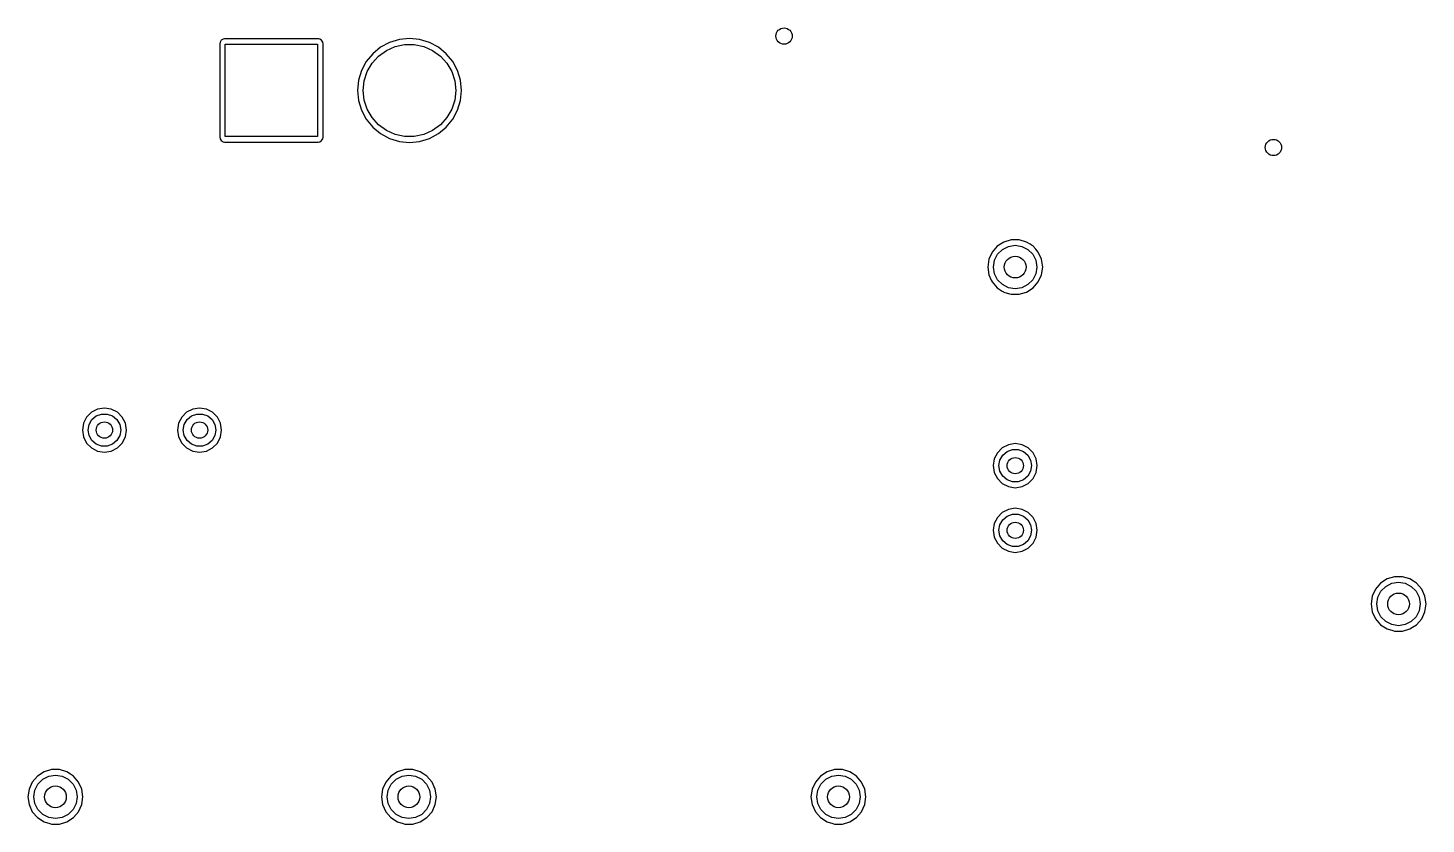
# Model space of a CAD drawing. Extents: x 107 to 211, y -135 to -72.
# Drawn here: x 159.09 to 184.81, y -119 to -104.35 of the extents above; entities that cross this region are included whole.
import ezdxf

# ---------------------------------------------------------------- set-up
doc = ezdxf.new("R2010")
doc.units = 0
doc.layers.add('BLACK', color=7, linetype='CONTINUOUS')

msp = doc.modelspace()

# ---------------------------------------------------------------- linework, layer by layer
at = {"layer": 'BLACK', "linetype": 'CONTINUOUS'}
for p, q in [((162.626281, -104.610788), (162.620451, -104.640102)), ((162.620451, -104.640102), (162.620451, -106.359897)), ((162.626282, -104.610786), (162.626281, -104.610788)), ((162.648493, -104.577543), (162.626282, -104.610786)), ((162.648496, -104.57754), (162.648493, -104.577543)), ((162.681735, -104.555331), (162.648496, -104.57754)), ((162.711053, -104.5495), (162.681735, -104.555331)), ((164.430848, -104.5495), (162.711053, -104.5495)), ((164.43085, -104.5495), (164.430848, -104.5495)), ((164.44251, -104.551819), (164.43085, -104.5495)), ((164.460162, -104.55533), (164.44251, -104.551819)), ((164.460164, -104.555331), (164.460162, -104.55533)), ((164.493407, -104.577542), (164.460164, -104.555331)), ((164.49341, -104.577545), (164.493407, -104.577542)), ((164.515619, -104.610784), (164.49341, -104.577545)), ((164.515619, -104.610786), (164.515619, -104.610784)), ((164.51562, -104.610787), (164.515619, -104.610786)), ((164.52145, -104.640102), (164.51562, -104.610787)), ((164.52145, -105.5), (164.52145, -104.640102)), ((165.745445, -104.617605), (165.580333, -104.705859)), ((165.924618, -104.563253), (165.745445, -104.617605)), ((166.110951, -104.544901), (165.924618, -104.563253)), ((166.297283, -104.563253), (166.110951, -104.544901)), ((166.476456, -104.617605), (166.297283, -104.563253)), ((166.641568, -104.705859), (166.476456, -104.617605)), ((162.720951, -106.35), (162.720951, -104.65)), ((162.720951, -104.65), (164.420951, -104.65)), ((164.420951, -104.65), (164.420951, -106.35)), ((165.435594, -104.824643), (165.316816, -104.969373)), ((165.423287, -105.000383), (165.54219, -104.868327)), ((165.580324, -104.705865), (165.435594, -104.824643)), ((165.54219, -104.868327), (165.685951, -104.763878)), ((165.580333, -104.705859), (165.580324, -104.705865)), ((165.685951, -104.763878), (165.848287, -104.691602)), ((165.848287, -104.691602), (166.022102, -104.654656)), ((166.022102, -104.654656), (166.1998, -104.654656)), ((166.1998, -104.654656), (166.373615, -104.691602)), ((166.373615, -104.691602), (166.535951, -104.763878)), ((166.535951, -104.763878), (166.679712, -104.868327)), ((166.641573, -104.705862), (166.641568, -104.705859)), ((166.641576, -104.705864), (166.641573, -104.705862)), ((166.786308, -104.824643), (166.641576, -104.705864)), ((166.679712, -104.868327), (166.798615, -105.000383)), ((166.905087, -104.969375), (166.786308, -104.824643)), ((165.228556, -105.134494), (165.174204, -105.313667)), ((165.31681, -104.969382), (165.228556, -105.134494)), ((165.279526, -105.323275), (165.334437, -105.154274)), ((165.316816, -104.969373), (165.31681, -104.969382)), ((165.334437, -105.154274), (165.423287, -105.000383)), ((166.798615, -105.000383), (166.887465, -105.154274)), ((166.887465, -105.154274), (166.942376, -105.323275)), ((166.905089, -104.96938), (166.905087, -104.969375)), ((166.905091, -104.969382), (166.905089, -104.96938)), ((166.993345, -105.134494), (166.905091, -104.969382)), ((166.993345, -105.134496), (166.993345, -105.134494)), ((166.993347, -105.134499), (166.993345, -105.134496)), ((167.047698, -105.313669), (166.993347, -105.134499)), ((165.174204, -105.313667), (165.155852, -105.5)), ((165.260951, -105.5), (165.279526, -105.323275)), ((166.942376, -105.323275), (166.960951, -105.5)), ((167.06605, -105.5), (167.047698, -105.313669)), ((164.521451, -106.359899), (164.52145, -105.5)), ((165.155852, -105.5), (165.174204, -105.686332)), ((165.279526, -105.676725), (165.260951, -105.5)), ((166.960951, -105.5), (166.942376, -105.676725)), ((167.047698, -105.686331), (167.06605, -105.5)), ((165.174204, -105.686332), (165.228556, -105.865505)), ((165.228556, -105.865505), (165.31681, -106.030617)), ((165.334437, -105.845726), (165.279526, -105.676725)), ((165.423287, -105.999617), (165.334437, -105.845726)), ((166.887465, -105.845726), (166.798615, -105.999617)), ((166.942376, -105.676725), (166.887465, -105.845726)), ((166.905087, -106.030625), (166.993347, -105.865501)), ((166.993347, -105.865501), (167.047698, -105.686331)), ((165.31681, -106.030617), (165.316813, -106.030622)), ((165.316813, -106.030622), (165.316815, -106.030625)), ((165.316815, -106.030625), (165.435594, -106.175357)), ((165.54219, -106.131673), (165.423287, -105.999617)), ((165.435594, -106.175357), (165.580326, -106.294136)), ((165.685951, -106.236122), (165.54219, -106.131673)), ((166.679712, -106.131673), (166.535951, -106.236122)), ((166.641576, -106.294136), (166.786308, -106.175357)), ((166.798615, -105.999617), (166.679712, -106.131673)), ((166.786308, -106.175357), (166.905087, -106.030625)), ((162.620451, -106.359897), (162.626282, -106.389215)), ((162.626282, -106.389215), (162.648491, -106.422454)), ((162.648491, -106.422454), (162.648493, -106.422456)), ((162.648493, -106.422456), (162.648494, -106.422457)), ((162.648494, -106.422457), (162.681738, -106.444669)), ((162.681738, -106.444669), (162.711052, -106.4505)), ((164.420951, -106.35), (162.720951, -106.35)), ((164.430849, -106.450499), (164.460164, -106.444669)), ((164.460164, -106.444669), (164.460165, -106.444668)), ((164.460165, -106.444668), (164.460166, -106.444668)), ((164.460166, -106.444668), (164.493405, -106.422459)), ((164.493404, -106.422459), (164.493408, -106.422457)), ((164.493405, -106.422459), (164.493404, -106.422459)), ((164.493408, -106.422457), (164.51562, -106.389213)), ((164.51562, -106.389213), (164.521451, -106.359899)), ((165.580326, -106.294136), (165.580331, -106.294138)), ((165.580331, -106.294138), (165.580333, -106.29414)), ((165.580333, -106.29414), (165.745445, -106.382394)), ((165.848287, -106.308398), (165.685951, -106.236122)), ((165.745445, -106.382394), (165.745447, -106.382394)), ((165.745447, -106.382394), (165.74545, -106.382396)), ((165.74545, -106.382396), (165.92462, -106.436747)), ((166.022102, -106.345344), (165.848287, -106.308398)), ((165.92462, -106.436747), (166.110951, -106.455099)), ((166.1998, -106.345344), (166.022102, -106.345344)), ((166.110951, -106.455099), (166.297282, -106.436747)), ((166.373615, -106.308398), (166.1998, -106.345344)), ((166.297282, -106.436747), (166.476452, -106.382396)), ((166.535951, -106.236122), (166.373615, -106.308398)), ((166.476452, -106.382396), (166.641576, -106.294136)), ((162.711052, -106.4505), (164.430849, -106.450499)), ((176.824623, -108.476626), (176.764834, -108.607545)), ((176.918868, -108.36786), (176.824623, -108.476626)), ((176.918875, -108.367855), (176.918868, -108.36786)), ((177.039945, -108.290047), (176.918875, -108.367855)), ((176.926393, -108.514886), (177.014886, -108.426393)), ((177.014886, -108.426393), (177.126393, -108.369577)), ((177.039949, -108.290046), (177.039945, -108.290047)), ((177.178036, -108.2495), (177.039949, -108.290046)), ((177.126393, -108.369577), (177.25, -108.35)), ((177.178039, -108.2495), (177.178036, -108.2495)), ((177.321961, -108.2495), (177.178039, -108.2495)), ((177.25, -108.35), (177.373607, -108.369577)), ((177.321964, -108.2495), (177.321961, -108.2495)), ((177.46005, -108.290046), (177.321964, -108.2495)), ((177.373607, -108.369577), (177.485114, -108.426393)), ((177.460054, -108.290047), (177.46005, -108.290046)), ((177.524182, -108.33126), (177.460054, -108.290047)), ((177.485114, -108.426393), (177.573607, -108.514886)), ((177.581128, -108.367857), (177.524182, -108.33126)), ((177.581129, -108.367859), (177.581128, -108.367857)), ((177.581131, -108.36786), (177.581129, -108.367859)), ((177.629344, -108.423502), (177.581131, -108.36786)), ((177.675377, -108.476627), (177.629344, -108.423502)), ((177.735165, -108.607543), (177.675377, -108.476627)), ((176.764834, -108.607545), (176.744353, -108.75)), ((176.744353, -108.75), (176.764834, -108.892454)), ((176.85, -108.75), (176.869577, -108.626393)), ((176.869577, -108.873607), (176.85, -108.75)), ((176.869577, -108.626393), (176.926393, -108.514886)), ((177.573607, -108.514886), (177.630423, -108.626393)), ((177.630423, -108.626393), (177.65, -108.75)), ((177.65, -108.75), (177.630423, -108.873607)), ((177.755647, -108.75), (177.735165, -108.607543)), ((177.735165, -108.892457), (177.755647, -108.75)), ((176.764834, -108.892454), (176.764834, -108.892455)), ((176.764834, -108.892455), (176.764835, -108.892457)), ((176.764835, -108.892457), (176.809664, -108.990617)), ((176.809664, -108.990617), (176.824623, -109.023373)), ((176.926393, -108.985114), (176.869577, -108.873607)), ((177.014886, -109.073607), (176.926393, -108.985114)), ((177.573607, -108.985114), (177.485114, -109.073607)), ((177.630423, -108.873607), (177.573607, -108.985114)), ((177.675377, -109.023373), (177.735165, -108.892457)), ((176.824623, -109.023373), (176.918868, -109.132139)), ((176.918868, -109.132139), (176.918869, -109.13214)), ((176.918869, -109.13214), (176.918872, -109.132143)), ((176.918872, -109.132143), (177.011474, -109.191654)), ((177.011474, -109.191654), (177.033646, -109.205904)), ((177.126393, -109.130423), (177.014886, -109.073607)), ((177.033646, -109.205904), (177.039947, -109.209953)), ((177.039947, -109.209953), (177.146403, -109.241211)), ((177.25, -109.15), (177.126393, -109.130423)), ((177.146403, -109.241211), (177.178035, -109.250499)), ((177.178035, -109.250499), (177.178037, -109.2505)), ((177.178037, -109.2505), (177.178039, -109.2505)), ((177.178039, -109.2505), (177.321963, -109.2505)), ((177.373607, -109.130423), (177.25, -109.15)), ((177.321963, -109.2505), (177.321964, -109.250499)), ((177.321964, -109.250499), (177.460053, -109.209953)), ((177.485114, -109.073607), (177.373607, -109.130423)), ((177.460053, -109.209953), (177.581128, -109.132143)), ((177.581128, -109.132143), (177.675377, -109.023373)), ((160.171951, -111.511656), (160.114353, -111.624698)), ((160.261656, -111.421951), (160.171951, -111.511656)), ((160.218092, -111.647394), (160.270187, -111.557164)), ((160.374698, -111.364353), (160.261656, -111.421951)), ((160.270187, -111.557164), (160.35, -111.490192)), ((160.35, -111.490192), (160.447906, -111.454558)), ((160.5, -111.344508), (160.374698, -111.364353)), ((160.447906, -111.454558), (160.552094, -111.454558)), ((160.625301, -111.364353), (160.5, -111.344508)), ((160.552094, -111.454558), (160.65, -111.490192)), ((160.625302, -111.364353), (160.625301, -111.364353)), ((160.625304, -111.364354), (160.625302, -111.364353)), ((160.738342, -111.42195), (160.625304, -111.364354)), ((160.65, -111.490192), (160.729813, -111.557164)), ((160.729813, -111.557164), (160.781908, -111.647394)), ((160.82805, -111.511658), (160.738342, -111.42195)), ((160.885646, -111.624696), (160.82805, -111.511658)), ((161.921951, -111.511656), (161.864353, -111.624698)), ((162.011656, -111.421951), (161.921951, -111.511656)), ((161.968092, -111.647394), (162.020187, -111.557164)), ((162.124698, -111.364353), (162.011656, -111.421951)), ((162.020187, -111.557164), (162.1, -111.490192)), ((162.1, -111.490192), (162.197906, -111.454558)), ((162.25, -111.344508), (162.124698, -111.364353)), ((162.197906, -111.454558), (162.302094, -111.454558)), ((162.375301, -111.364353), (162.25, -111.344508)), ((162.302094, -111.454558), (162.4, -111.490192)), ((162.375302, -111.364353), (162.375301, -111.364353)), ((162.375304, -111.364354), (162.375302, -111.364353)), ((162.488342, -111.42195), (162.375304, -111.364354)), ((162.4, -111.490192), (162.479813, -111.557164)), ((162.479813, -111.557164), (162.531908, -111.647394)), ((162.57805, -111.511658), (162.488342, -111.42195)), ((162.635646, -111.624696), (162.57805, -111.511658)), ((160.114353, -111.624698), (160.094508, -111.75)), ((160.094508, -111.75), (160.114353, -111.875301)), ((160.2, -111.75), (160.218092, -111.647394)), ((160.218092, -111.852606), (160.2, -111.75)), ((160.781908, -111.647394), (160.8, -111.75)), ((160.8, -111.75), (160.781908, -111.852606)), ((160.905492, -111.75), (160.885646, -111.624696)), ((160.885646, -111.875304), (160.905492, -111.75)), ((161.864353, -111.624698), (161.844508, -111.75)), ((161.844508, -111.75), (161.864353, -111.875301)), ((161.95, -111.75), (161.968092, -111.647394)), ((161.968092, -111.852606), (161.95, -111.75)), ((162.531908, -111.647394), (162.55, -111.75)), ((162.55, -111.75), (162.531908, -111.852606)), ((162.655492, -111.75), (162.635646, -111.624696)), ((162.635646, -111.875304), (162.655492, -111.75)), ((160.114353, -111.875301), (160.114353, -111.875302)), ((160.114353, -111.875302), (160.114354, -111.875304)), ((160.114354, -111.875304), (160.17195, -111.988342)), ((160.17195, -111.988342), (160.261658, -112.07805)), ((160.270187, -111.942836), (160.218092, -111.852606)), ((160.261658, -112.07805), (160.374696, -112.135646)), ((160.35, -112.009808), (160.270187, -111.942836)), ((160.447906, -112.045442), (160.35, -112.009808)), ((160.552094, -112.045442), (160.447906, -112.045442)), ((160.65, -112.009808), (160.552094, -112.045442)), ((160.625304, -112.135646), (160.738342, -112.07805)), ((160.729813, -111.942836), (160.65, -112.009808)), ((160.781908, -111.852606), (160.729813, -111.942836)), ((160.738342, -112.07805), (160.82805, -111.988342)), ((160.82805, -111.988342), (160.885646, -111.875304)), ((161.864353, -111.875301), (161.864353, -111.875302)), ((161.864353, -111.875302), (161.864354, -111.875304)), ((161.864354, -111.875304), (161.92195, -111.988342)), ((161.92195, -111.988342), (162.011658, -112.07805)), ((162.020187, -111.942836), (161.968092, -111.852606)), ((162.011658, -112.07805), (162.124696, -112.135646)), ((162.1, -112.009808), (162.020187, -111.942836)), ((162.197906, -112.045442), (162.1, -112.009808)), ((162.302094, -112.045442), (162.197906, -112.045442)), ((162.4, -112.009808), (162.302094, -112.045442)), ((162.375304, -112.135646), (162.488342, -112.07805)), ((162.479813, -111.942836), (162.4, -112.009808)), ((162.531908, -111.852606), (162.479813, -111.942836)), ((162.488342, -112.07805), (162.57805, -111.988342)), ((162.57805, -111.988342), (162.635646, -111.875304)), ((177.012607, -112.076951), (176.922902, -112.166656)), ((177.125649, -112.019353), (177.012607, -112.076951)), ((177.250951, -111.999508), (177.125649, -112.019353)), ((177.376252, -112.019353), (177.250951, -111.999508)), ((177.376253, -112.019353), (177.376252, -112.019353)), ((177.376255, -112.019354), (177.376253, -112.019353)), ((177.489293, -112.07695), (177.376255, -112.019354)), ((177.579001, -112.166658), (177.489293, -112.07695)), ((160.374696, -112.135646), (160.5, -112.155492)), ((160.5, -112.155492), (160.625304, -112.135646)), ((162.124696, -112.135646), (162.25, -112.155492)), ((162.25, -112.155492), (162.375304, -112.135646)), ((176.865304, -112.279698), (176.845459, -112.405)), ((176.922902, -112.166656), (176.865304, -112.279698)), ((176.950951, -112.405), (176.969043, -112.302394)), ((176.969043, -112.302394), (177.021138, -112.212164)), ((177.021138, -112.212164), (177.100951, -112.145192)), ((177.100951, -112.145192), (177.198857, -112.109558)), ((177.198857, -112.109558), (177.303045, -112.109558)), ((177.303045, -112.109558), (177.400951, -112.145192)), ((177.400951, -112.145192), (177.480764, -112.212164)), ((177.480764, -112.212164), (177.532859, -112.302394)), ((177.532859, -112.302394), (177.550951, -112.405)), ((177.636597, -112.279696), (177.579001, -112.166658)), ((177.656443, -112.405), (177.636597, -112.279696)), ((176.845459, -112.405), (176.865304, -112.530301)), ((176.865304, -112.530301), (176.865304, -112.530302)), ((176.865304, -112.530302), (176.865305, -112.530304)), ((176.865305, -112.530304), (176.922901, -112.643342)), ((176.969043, -112.507606), (176.950951, -112.405)), ((177.021138, -112.597836), (176.969043, -112.507606)), ((177.100951, -112.664808), (177.021138, -112.597836)), ((177.480764, -112.597836), (177.400951, -112.664808)), ((177.532859, -112.507606), (177.480764, -112.597836)), ((177.550951, -112.405), (177.532859, -112.507606)), ((177.579001, -112.643342), (177.636597, -112.530304)), ((177.636597, -112.530304), (177.656443, -112.405)), ((176.922901, -112.643342), (177.012609, -112.73305)), ((177.012609, -112.73305), (177.125647, -112.790646)), ((177.198857, -112.700442), (177.100951, -112.664808)), ((177.125647, -112.790646), (177.250951, -112.810492)), ((177.303045, -112.700442), (177.198857, -112.700442)), ((177.250951, -112.810492), (177.376255, -112.790646)), ((177.400951, -112.664808), (177.303045, -112.700442)), ((177.376255, -112.790646), (177.489293, -112.73305)), ((177.489293, -112.73305), (177.579001, -112.643342)), ((176.922902, -113.356656), (176.865304, -113.469698)), ((177.012607, -113.266951), (176.922902, -113.356656)), ((177.125649, -113.209353), (177.012607, -113.266951)), ((177.021138, -113.402164), (177.100951, -113.335192)), ((177.100951, -113.335192), (177.198857, -113.299558)), ((177.250951, -113.189508), (177.125649, -113.209353)), ((177.198857, -113.299558), (177.303045, -113.299558)), ((177.376252, -113.209353), (177.250951, -113.189508)), ((177.303045, -113.299558), (177.400951, -113.335192)), ((177.376253, -113.209353), (177.376252, -113.209353)), ((177.376255, -113.209354), (177.376253, -113.209353)), ((177.489293, -113.26695), (177.376255, -113.209354)), ((177.400951, -113.335192), (177.480764, -113.402164)), ((177.579001, -113.356658), (177.489293, -113.26695)), ((177.636597, -113.469696), (177.579001, -113.356658)), ((176.865304, -113.469698), (176.845459, -113.595)), ((176.845459, -113.595), (176.865304, -113.720301)), ((176.950951, -113.595), (176.969043, -113.492394)), ((176.969043, -113.697606), (176.950951, -113.595)), ((176.969043, -113.492394), (177.021138, -113.402164)), ((177.480764, -113.402164), (177.532859, -113.492394)), ((177.532859, -113.492394), (177.550951, -113.595)), ((177.550951, -113.595), (177.532859, -113.697606)), ((177.656443, -113.595), (177.636597, -113.469696)), ((177.636597, -113.720304), (177.656443, -113.595)), ((176.865304, -113.720301), (176.865304, -113.720302)), ((176.865304, -113.720302), (176.865305, -113.720304)), ((176.865305, -113.720304), (176.922901, -113.833342)), ((176.922901, -113.833342), (177.012609, -113.92305)), ((177.021138, -113.787836), (176.969043, -113.697606)), ((177.100951, -113.854808), (177.021138, -113.787836)), ((177.198857, -113.890442), (177.100951, -113.854808)), ((177.303045, -113.890442), (177.198857, -113.890442)), ((177.400951, -113.854808), (177.303045, -113.890442)), ((177.480764, -113.787836), (177.400951, -113.854808)), ((177.532859, -113.697606), (177.480764, -113.787836)), ((177.489293, -113.92305), (177.579001, -113.833342)), ((177.579001, -113.833342), (177.636597, -113.720304)), ((177.012609, -113.92305), (177.125647, -113.980646)), ((177.125647, -113.980646), (177.250951, -114.000492)), ((177.250951, -114.000492), (177.376255, -113.980646)), ((177.376255, -113.980646), (177.489293, -113.92305)), ((183.968868, -114.56786), (183.874623, -114.676626)), ((183.968875, -114.567855), (183.968868, -114.56786)), ((184.089945, -114.490047), (183.968875, -114.567855)), ((183.976393, -114.714886), (184.064886, -114.626393)), ((184.064886, -114.626393), (184.176393, -114.569577)), ((184.089949, -114.490046), (184.089945, -114.490047)), ((184.228036, -114.4495), (184.089949, -114.490046)), ((184.176393, -114.569577), (184.3, -114.55)), ((184.228039, -114.4495), (184.228036, -114.4495)), ((184.371961, -114.4495), (184.228039, -114.4495)), ((184.3, -114.55), (184.423607, -114.569577)), ((184.371964, -114.4495), (184.371961, -114.4495)), ((184.51005, -114.490046), (184.371964, -114.4495)), ((184.423607, -114.569577), (184.535114, -114.626393)), ((184.510054, -114.490047), (184.51005, -114.490046)), ((184.574182, -114.53126), (184.510054, -114.490047)), ((184.535114, -114.626393), (184.623607, -114.714886)), ((184.631128, -114.567857), (184.574182, -114.53126)), ((184.725377, -114.676627), (184.631128, -114.567857)), ((183.814834, -114.807545), (183.794353, -114.95)), ((183.874623, -114.676626), (183.814834, -114.807545)), ((183.9, -114.95), (183.919577, -114.826393)), ((183.919577, -114.826393), (183.976393, -114.714886)), ((184.623607, -114.714886), (184.680423, -114.826393)), ((184.680423, -114.826393), (184.7, -114.95)), ((184.785165, -114.807543), (184.725377, -114.676627)), ((184.805647, -114.95), (184.785165, -114.807543)), ((183.794353, -114.95), (183.814834, -115.092454)), ((183.814834, -115.092454), (183.814834, -115.092455)), ((183.814834, -115.092455), (183.814835, -115.092457)), ((183.814835, -115.092457), (183.874623, -115.223373)), ((183.919577, -115.073607), (183.9, -114.95)), ((183.976393, -115.185114), (183.919577, -115.073607)), ((184.064886, -115.273607), (183.976393, -115.185114)), ((184.623607, -115.185114), (184.535114, -115.273607)), ((184.680423, -115.073607), (184.623607, -115.185114)), ((184.7, -114.95), (184.680423, -115.073607)), ((184.725377, -115.223373), (184.785165, -115.092457)), ((184.785165, -115.092457), (184.805647, -114.95)), ((183.874623, -115.223373), (183.968868, -115.332139)), ((183.968868, -115.332139), (183.968869, -115.33214)), ((183.968869, -115.33214), (183.968872, -115.332143)), ((183.968872, -115.332143), (184.089947, -115.409953)), ((184.176393, -115.330423), (184.064886, -115.273607)), ((184.089947, -115.409953), (184.196403, -115.441211)), ((184.3, -115.35), (184.176393, -115.330423)), ((184.196403, -115.441211), (184.228035, -115.450499)), ((184.423607, -115.330423), (184.3, -115.35)), ((184.371964, -115.450499), (184.510053, -115.409953)), ((184.535114, -115.273607), (184.423607, -115.330423)), ((184.510053, -115.409953), (184.556661, -115.38)), ((184.556661, -115.38), (184.631128, -115.332143)), ((184.631128, -115.332143), (184.725377, -115.223373)), ((184.228035, -115.450499), (184.228037, -115.4505)), ((184.228037, -115.4505), (184.228039, -115.4505)), ((184.228039, -115.4505), (184.371963, -115.4505)), ((184.371963, -115.4505), (184.371964, -115.450499)), ((159.528036, -117.9995), (159.389949, -118.040046)), ((159.528039, -117.9995), (159.528036, -117.9995)), ((159.671961, -117.9995), (159.528039, -117.9995)), ((159.671964, -117.9995), (159.671961, -117.9995)), ((159.81005, -118.040046), (159.671964, -117.9995)), ((166.028036, -117.9995), (165.889949, -118.040046)), ((166.028039, -117.9995), (166.028036, -117.9995)), ((166.171961, -117.9995), (166.028039, -117.9995)), ((166.171964, -117.9995), (166.171961, -117.9995)), ((166.31005, -118.040046), (166.171964, -117.9995)), ((173.928036, -117.9995), (173.789949, -118.040046)), ((173.928039, -117.9995), (173.928036, -117.9995)), ((174.071961, -117.9995), (173.928039, -117.9995)), ((174.071964, -117.9995), (174.071961, -117.9995)), ((174.21005, -118.040046), (174.071964, -117.9995)), ((159.174623, -118.226626), (159.114834, -118.357545)), ((159.268868, -118.11786), (159.174623, -118.226626)), ((159.219577, -118.376393), (159.276393, -118.264886)), ((159.268875, -118.117855), (159.268868, -118.11786)), ((159.389945, -118.040047), (159.268875, -118.117855)), ((159.276393, -118.264886), (159.364886, -118.176393)), ((159.364886, -118.176393), (159.476393, -118.119577)), ((159.389949, -118.040046), (159.389945, -118.040047)), ((159.476393, -118.119577), (159.6, -118.1)), ((159.6, -118.1), (159.723607, -118.119577)), ((159.723607, -118.119577), (159.835114, -118.176393)), ((159.810054, -118.040047), (159.81005, -118.040046)), ((159.874182, -118.08126), (159.810054, -118.040047)), ((159.835114, -118.176393), (159.923607, -118.264886)), ((159.931128, -118.117857), (159.874182, -118.08126)), ((159.923607, -118.264886), (159.980423, -118.376393)), ((160.025377, -118.226627), (159.931128, -118.117857)), ((160.085165, -118.357543), (160.025377, -118.226627)), ((165.674623, -118.226626), (165.614834, -118.357545)), ((165.768868, -118.11786), (165.674623, -118.226626)), ((165.719577, -118.376393), (165.776393, -118.264886)), ((165.768875, -118.117855), (165.768868, -118.11786)), ((165.889945, -118.040047), (165.768875, -118.117855)), ((165.776393, -118.264886), (165.864886, -118.176393)), ((165.864886, -118.176393), (165.976393, -118.119577)), ((165.889949, -118.040046), (165.889945, -118.040047)), ((165.976393, -118.119577), (166.1, -118.1)), ((166.1, -118.1), (166.223607, -118.119577)), ((166.223607, -118.119577), (166.335114, -118.176393)), ((166.310054, -118.040047), (166.31005, -118.040046)), ((166.374182, -118.08126), (166.310054, -118.040047)), ((166.335114, -118.176393), (166.423607, -118.264886)), ((166.431128, -118.117857), (166.374182, -118.08126)), ((166.423607, -118.264886), (166.480423, -118.376393)), ((166.525377, -118.226627), (166.431128, -118.117857)), ((166.585165, -118.357543), (166.525377, -118.226627)), ((173.574623, -118.226626), (173.514834, -118.357545)), ((173.668868, -118.11786), (173.574623, -118.226626)), ((173.619577, -118.376393), (173.676393, -118.264886)), ((173.668875, -118.117855), (173.668868, -118.11786)), ((173.789945, -118.040047), (173.668875, -118.117855)), ((173.676393, -118.264886), (173.764886, -118.176393)), ((173.764886, -118.176393), (173.876393, -118.119577)), ((173.789949, -118.040046), (173.789945, -118.040047)), ((173.876393, -118.119577), (174, -118.1)), ((174, -118.1), (174.123607, -118.119577)), ((174.123607, -118.119577), (174.235114, -118.176393)), ((174.210054, -118.040047), (174.21005, -118.040046)), ((174.274182, -118.08126), (174.210054, -118.040047)), ((174.235114, -118.176393), (174.323607, -118.264886)), ((174.331128, -118.117857), (174.274182, -118.08126)), ((174.323607, -118.264886), (174.380423, -118.376393)), ((174.425377, -118.226627), (174.331128, -118.117857)), ((174.485165, -118.357543), (174.425377, -118.226627)), ((159.114834, -118.357545), (159.094353, -118.5)), ((159.094353, -118.5), (159.114834, -118.642454)), ((159.2, -118.5), (159.219577, -118.376393)), ((159.219577, -118.623607), (159.2, -118.5)), ((159.980423, -118.376393), (160, -118.5)), ((160, -118.5), (159.980423, -118.623607)), ((160.105647, -118.5), (160.085165, -118.357543)), ((160.085165, -118.642457), (160.105647, -118.5)), ((165.614834, -118.357545), (165.594353, -118.5)), ((165.594353, -118.5), (165.614834, -118.642454)), ((165.7, -118.5), (165.719577, -118.376393)), ((165.719577, -118.623607), (165.7, -118.5)), ((166.480423, -118.376393), (166.5, -118.5)), ((166.5, -118.5), (166.480423, -118.623607)), ((166.605647, -118.5), (166.585165, -118.357543)), ((166.585165, -118.642457), (166.605647, -118.5)), ((173.514834, -118.357545), (173.494353, -118.5)), ((173.494353, -118.5), (173.514834, -118.642454)), ((173.6, -118.5), (173.619577, -118.376393)), ((173.619577, -118.623607), (173.6, -118.5)), ((174.380423, -118.376393), (174.4, -118.5)), ((174.4, -118.5), (174.380423, -118.623607)), ((174.505647, -118.5), (174.485165, -118.357543)), ((174.485165, -118.642457), (174.505647, -118.5)), ((159.114834, -118.642454), (159.174623, -118.773373)), ((159.174623, -118.773373), (159.268868, -118.882139)), ((159.276393, -118.735114), (159.219577, -118.623607)), ((159.364886, -118.823607), (159.276393, -118.735114)), ((159.923607, -118.735114), (159.835114, -118.823607)), ((159.980423, -118.623607), (159.923607, -118.735114)), ((159.931128, -118.882143), (160.025377, -118.773373)), ((160.025377, -118.773373), (160.085165, -118.642457)), ((165.614834, -118.642454), (165.674623, -118.773373)), ((165.674623, -118.773373), (165.768868, -118.882139)), ((165.776393, -118.735114), (165.719577, -118.623607)), ((165.864886, -118.823607), (165.776393, -118.735114)), ((166.423607, -118.735114), (166.335114, -118.823607)), ((166.480423, -118.623607), (166.423607, -118.735114)), ((166.431128, -118.882143), (166.525377, -118.773373)), ((166.525377, -118.773373), (166.585165, -118.642457)), ((173.514834, -118.642454), (173.574623, -118.773373)), ((173.574623, -118.773373), (173.668868, -118.882139)), ((173.676393, -118.735114), (173.619577, -118.623607)), ((173.764886, -118.823607), (173.676393, -118.735114)), ((174.323607, -118.735114), (174.235114, -118.823607)), ((174.380423, -118.623607), (174.323607, -118.735114)), ((174.331128, -118.882143), (174.425377, -118.773373)), ((174.425377, -118.773373), (174.485165, -118.642457)), ((159.268868, -118.882139), (159.268869, -118.88214)), ((159.268869, -118.88214), (159.268872, -118.882143)), ((159.268872, -118.882143), (159.389947, -118.959953)), ((159.476393, -118.880423), (159.364886, -118.823607)), ((159.389947, -118.959953), (159.496403, -118.991211)), ((159.6, -118.9), (159.476393, -118.880423)), ((159.496403, -118.991211), (159.528035, -119.000499)), ((159.528035, -119.000499), (159.528037, -119.0005)), ((159.528037, -119.0005), (159.528039, -119.0005)), ((159.528039, -119.0005), (159.671963, -119.0005)), ((159.723607, -118.880423), (159.6, -118.9)), ((159.671963, -119.0005), (159.671964, -119.000499)), ((159.671964, -119.000499), (159.810053, -118.959953)), ((159.835114, -118.823607), (159.723607, -118.880423)), ((159.810053, -118.959953), (159.931128, -118.882143)), ((165.768868, -118.882139), (165.768869, -118.88214)), ((165.768869, -118.88214), (165.768872, -118.882143)), ((165.768872, -118.882143), (165.889947, -118.959953)), ((165.976393, -118.880423), (165.864886, -118.823607)), ((165.889947, -118.959953), (165.996403, -118.991211)), ((166.1, -118.9), (165.976393, -118.880423)), ((165.996403, -118.991211), (166.028035, -119.000499)), ((166.028035, -119.000499), (166.028037, -119.0005)), ((166.028037, -119.0005), (166.028039, -119.0005)), ((166.028039, -119.0005), (166.171963, -119.0005)), ((166.223607, -118.880423), (166.1, -118.9)), ((166.171963, -119.0005), (166.171964, -119.000499)), ((166.171964, -119.000499), (166.310053, -118.959953)), ((166.335114, -118.823607), (166.223607, -118.880423)), ((166.310053, -118.959953), (166.431128, -118.882143)), ((173.668868, -118.882139), (173.668869, -118.88214)), ((173.668869, -118.88214), (173.668872, -118.882143)), ((173.668872, -118.882143), (173.789947, -118.959953)), ((173.876393, -118.880423), (173.764886, -118.823607)), ((173.789947, -118.959953), (173.896403, -118.991211)), ((174, -118.9), (173.876393, -118.880423)), ((173.896403, -118.991211), (173.928035, -119.000499)), ((173.928035, -119.000499), (173.928037, -119.0005)), ((173.928037, -119.0005), (173.928039, -119.0005)), ((173.928039, -119.0005), (174.071963, -119.0005)), ((174.123607, -118.880423), (174, -118.9)), ((174.071963, -119.0005), (174.071964, -119.000499)), ((174.071964, -119.000499), (174.210053, -118.959953)), ((174.235114, -118.823607), (174.123607, -118.880423)), ((174.210053, -118.959953), (174.331128, -118.882143))]:
    msp.add_line(p, q, dxfattribs=at)
at = {"layer": 'BLACK'}
for centre, radius in [((173, -104.5), 0.15), ((182, -106.55), 0.15), ((177.25, -108.75), 0.2), ((160.5, -111.75), 0.15), ((162.25, -111.75), 0.15), ((177.250951, -112.405), 0.15), ((177.250951, -113.595), 0.15), ((184.3, -114.95), 0.2), ((159.6, -118.5), 0.2), ((166.1, -118.5), 0.2), ((174, -118.5), 0.2)]:
    msp.add_circle(centre, radius, dxfattribs=at)

doc.saveas('drawing.dxf')
